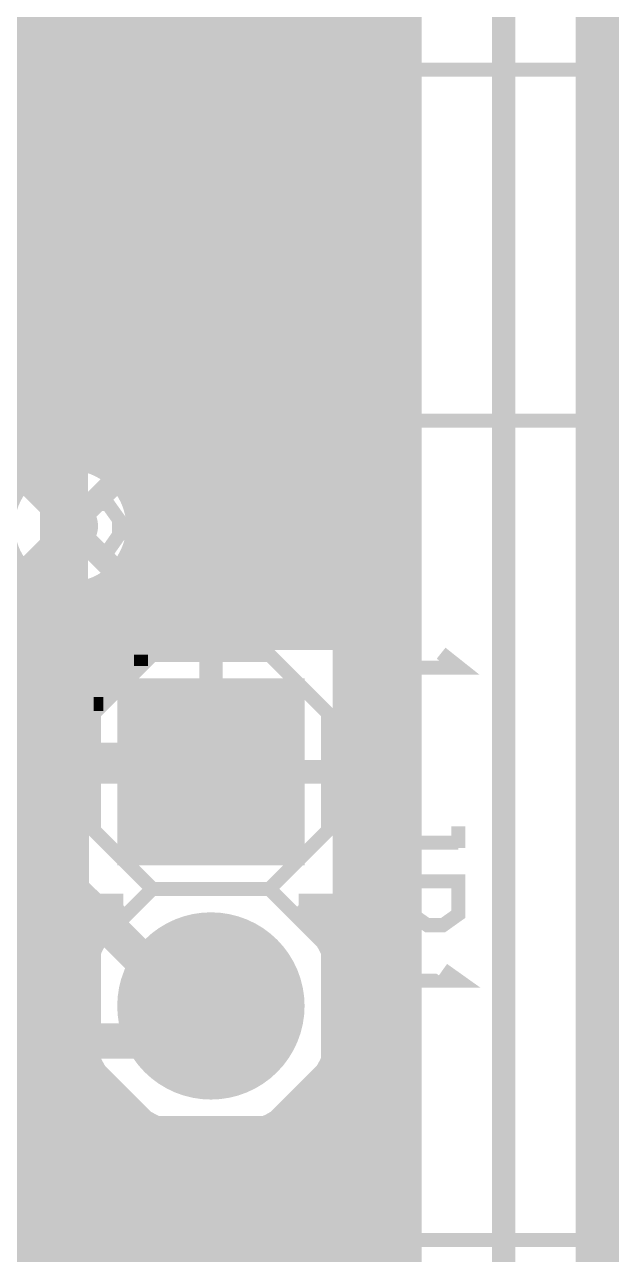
# Model space of a CAD drawing. Extents: x -11 to 221, y -93 to 178.
# Drawn here: x 60.84 to 67.21, y 58.9 to 72.24 of the extents above; entities that cross this region are included whole.
import ezdxf

# ---------------------------------------------------------------- set-up
doc = ezdxf.new("R2010")
doc.units = 0
doc.header["$MEASUREMENT"] = 0
doc.layers.get('0').update_dxf_attribs({"linetype": 'CONTINUOUS'})
for name, color, linetype in [('26-349-0_BOT', 7, 'CONTINUOUS'), ('26-349-0_DRD', 7, 'CONTINUOUS'), ('26-349-0_DRL', 2, 'CONTINUOUS'), ('26-349-0_FAB', 1, 'CONTINUOUS'), ('26-349-0_IN1', 3, 'CONTINUOUS'), ('26-349-0_IN2', 5, 'CONTINUOUS'), ('26-349-0_SMB', 10, 'CONTINUOUS'), ('26-349-0_SMT', 14, 'CONTINUOUS'), ('26-349-0_SPT', 9, 'CONTINUOUS'), ('26-349-0_SST', 12, 'CONTINUOUS'), ('26-349-0_TOP', 11, 'CONTINUOUS'), ('THRUHOLE_TAP', 15, 'CONTINUOUS')]:
    doc.layers.add(name, color=color, linetype=linetype)

# ---------------------------------------------------------------- blocks, each defined once
blk = doc.blocks.new('ROUND_38')
at = {"const_width": 1.016}
blk.add_lwpolyline([(-0.508, 0, 1), (0.508, 0, 1)], format="xyb", close=True, dxfattribs=at)
blk = doc.blocks.new('SQUARE_39')
blk.add_solid([(1.016, 1.016), (1.016, -1.016), (-1.016, 1.016), (-1.016, -1.016)])
blk = doc.blocks.new('ROUND_78')
at = {"const_width": 0.29972}
blk.add_lwpolyline([(-0.14986, 0, 1), (0.14986, 0, 1)], format="xyb", close=True, dxfattribs=at)
blk = doc.blocks.new('ROUND_93')
at = {"const_width": 0.54991}
blk.add_lwpolyline([(-0.274954, 0, 1), (0.274954, 0, 1)], format="xyb", close=True, dxfattribs=at)
blk = doc.blocks.new('ROUND_102')
at = {"const_width": 0.10033}
blk.add_lwpolyline([(-0.050164, 0, 1), (0.050164, 0, 1)], format="xyb", close=True, dxfattribs=at)
blk = doc.blocks.new('ROUND_82')
at = {"const_width": 0.29972}
blk.add_lwpolyline([(-0.14986, 0, 1), (0.14986, 0, 1)], format="xyb", close=True, dxfattribs=at)
blk = doc.blocks.new('RECTANGLE_4')
blk.add_solid([(0.4064, 0.4826), (0.4064, -0.4826), (-0.4064, 0.4826), (-0.4064, -0.4826)])
blk = doc.blocks.new('RECTANGLE_47')
blk.add_solid([(0.508, 0.9017), (0.508, -0.9017), (-0.508, 0.9017), (-0.508, -0.9017)])
blk = doc.blocks.new('RECTANGLE_57')
blk.add_solid([(0.65024, 0.40005), (0.65024, -0.40005), (-0.65024, 0.40005), (-0.65024, -0.40005)])
blk = doc.blocks.new('ROUND_88')
at = {"const_width": 0.10033}
blk.add_lwpolyline([(-0.050164, 0, 1), (0.050164, 0, 1)], format="xyb", close=True, dxfattribs=at)

msp = doc.modelspace()

# ---------------------------------------------------------------- linework, layer by layer
at = {"layer": '26-349-0_BOT', "const_width": 0.381}
for points in [[(81.407, 29.21), (80.8101, 29.21), (62.23, 29.21), (60.706, 30.734), (60.706, 65.151), (59.436, 66.421), (59.436, 104.648), (58.674, 105.41), (58.42, 105.41)], [(61.341, 66.802), (61.341, 62.865), (62.611, 61.595), (62.865, 61.595)]]:
    msp.add_lwpolyline(points, dxfattribs=at)
at = {"layer": '26-349-0_DRD', "const_width": 0.254}
for points in [[(63.0428, 72.3138), (60.5028, 74.8538)], [(63.0428, 72.3138), (60.5028, 74.8538)], [(63.0428, 72.3138), (63.0428, 74.8538)], [(63.0428, 72.3138), (63.0428, 74.8538)], [(62.2554, 73.6346), (62.2554, 71.0946)], [(64.7954, 73.6346), (62.2554, 71.0946)], [(64.7954, 71.0946), (62.2554, 73.6346)], [(64.7954, 71.0946), (64.7954, 73.6346)], [(60.5028, 72.3138), (63.0428, 72.3138)], [(60.5028, 72.3138), (63.0428, 72.3138)], [(62.2554, 71.0946), (64.7954, 71.0946)], [(62.611, 68.072), (60.071, 68.072)], [(62.611, 68.072), (60.071, 65.532)], [(62.611, 65.532), (60.071, 68.072)], [(62.611, 65.532), (62.611, 68.072)], [(60.071, 65.532), (62.611, 65.532)], [(62.23, 64.77), (62.23, 63.5)], [(63.5, 64.77), (62.23, 64.77)], [(63.5, 64.77), (62.23, 63.5)], [(63.5, 63.5), (62.23, 64.77)], [(63.5, 63.5), (63.5, 64.77)], [(62.23, 63.5), (63.5, 63.5)], [(62.23, 62.23), (62.23, 60.96)], [(63.5, 62.23), (62.23, 62.23)], [(63.5, 62.23), (62.23, 60.96)], [(63.5, 60.96), (62.23, 62.23)], [(63.5, 60.96), (63.5, 62.23)], [(62.23, 60.96), (63.5, 60.96)]]:
    msp.add_lwpolyline(points, dxfattribs=at)
at = {"layer": '26-349-0_DRL', "const_width": 2.49936}
msp.add_lwpolyline([(68.072, 52.959), (68.072, 105.283)], dxfattribs=at)
at = {"layer": '26-349-0_FAB', "const_width": 0.254}
msp.add_lwpolyline([(-7.62, 142.24), (-7.62, 102.87), (17.78, 102.87), (17.78, 93.345), (55.88, 93.345), (55.88, 55.245), (48.895, 55.245), (48.895, -6.985), (109.22, -6.985), (109.22, 45.72), (66.04, 45.72), (66.04, 142.875), (33.655, 142.875), (27.94, 148.59), (27.94, 152.4), (11.43, 152.4), (11.43, 142.24), (-7.62, 142.24)], dxfattribs=at)
at = {"layer": '26-349-0_IN1', "const_width": 0.254}
for points in [[(64.4144, 81.16062), (64.4144, 26.289)], [(64.643, 81.01076), (64.643, 33.64738)], [(64.8716, 80.95742), (64.8716, 34.0106)], [(65.024, 80.9625), (65.024, 44.831)], [(62.5856, 78.7654), (62.5856, 65.5828)], [(62.357, 74.83348), (62.357, 65.5828)], [(61.214, 74.41438), (61.214, 70.993)], [(62.1284, 74.45502), (62.1284, 65.5828)], [(61.4426, 74.30262), (61.4426, 67.5259)], [(61.6712, 74.27468), (61.6712, 67.45478)], [(61.8998, 74.3204), (61.8998, 67.27444)], [(62.80404, 72.2376), (61.214, 72.2376)], [(65.024, 72.2376), (64.24422, 72.2376)], [(62.8142, 72.19188), (62.8142, 65.5828)], [(62.88532, 72.009), (61.214, 72.009)], [(65.024, 72.009), (64.16548, 72.009)], [(64.1858, 72.04964), (64.1858, 65.5828)], [(63.0428, 71.81342), (63.0428, 65.5828)], [(63.08598, 71.7804), (61.214, 71.7804)], [(63.2714, 71.6788), (63.2714, 65.5828)], [(63.9572, 71.77278), (63.9572, 65.5828)], [(65.024, 71.7804), (63.96482, 71.7804)], [(65.024, 71.5518), (61.214, 71.5518)], [(63.5, 71.63308), (63.5, 65.5828)], [(63.7286, 71.66102), (63.7286, 65.5828)], [(65.024, 71.3232), (61.214, 71.3232)], [(65.024, 71.0946), (61.214, 71.0946)], [(61.214, 70.993), (61.214, 67.52082)], [(65.024, 70.866), (61.214, 70.866)], [(65.024, 70.6374), (61.214, 70.6374)], [(65.024, 70.4088), (61.214, 70.4088)], [(65.024, 70.1802), (61.214, 70.1802)], [(65.024, 69.9516), (61.214, 69.9516)], [(65.024, 69.723), (61.214, 69.723)], [(65.024, 69.4944), (61.214, 69.4944)], [(65.024, 69.2658), (61.214, 69.2658)], [(65.024, 69.0372), (61.214, 69.0372)], [(65.024, 68.8086), (61.214, 68.8086)], [(65.024, 68.58), (61.214, 68.58)], [(65.024, 68.3514), (61.214, 68.3514)], [(65.024, 68.1228), (61.214, 68.1228)], [(65.024, 67.8942), (61.214, 67.8942)], [(65.024, 67.6656), (61.214, 67.6656)], [(65.024, 67.437), (61.70422, 67.437)], [(65.024, 67.2084), (61.94806, 67.2084)], [(65.024, 66.9798), (62.04966, 66.9798)], [(65.024, 66.7512), (62.06998, 66.7512)], [(65.024, 66.5226), (62.01664, 66.5226)], [(65.024, 66.294), (61.86678, 66.294)], [(61.8998, 66.32956), (61.8998, 65.5828)], [(61.214, 66.08064), (61.214, 26.289)], [(65.024, 66.0654), (61.214, 66.0654)], [(61.4426, 66.0781), (61.4426, 65.5828)], [(61.6712, 66.14922), (61.6712, 65.5828)], [(65.024, 65.8368), (61.214, 65.8368)], [(65.024, 65.6082), (61.214, 65.6082)], [(61.4172, 65.5828), (61.4172, 62.6872)], [(64.3128, 65.5828), (61.4172, 65.5828)], [(64.3128, 65.5828), (64.3128, 62.6872)], [(61.4172, 65.3796), (61.214, 65.3796)], [(65.024, 65.3796), (64.3128, 65.3796)], [(61.4172, 65.151), (61.214, 65.151)], [(65.024, 65.151), (64.3128, 65.151)], [(61.4172, 64.9224), (61.214, 64.9224)], [(65.024, 64.9224), (64.3128, 64.9224)], [(61.4172, 64.6938), (61.214, 64.6938)], [(65.024, 64.6938), (64.3128, 64.6938)], [(61.4172, 64.4652), (61.214, 64.4652)], [(65.024, 64.4652), (64.3128, 64.4652)], [(61.4172, 64.2366), (61.214, 64.2366)], [(65.024, 64.2366), (64.3128, 64.2366)], [(61.4172, 64.008), (61.214, 64.008)], [(65.024, 64.008), (64.3128, 64.008)], [(61.4172, 63.7794), (61.214, 63.7794)], [(65.024, 63.7794), (64.3128, 63.7794)], [(61.4172, 63.5508), (61.214, 63.5508)], [(65.024, 63.5508), (64.3128, 63.5508)], [(61.4172, 63.3222), (61.214, 63.3222)], [(65.024, 63.3222), (64.3128, 63.3222)], [(61.4172, 63.0936), (61.214, 63.0936)], [(65.024, 63.0936), (64.3128, 63.0936)], [(61.4172, 62.865), (61.214, 62.865)], [(65.024, 62.865), (64.3128, 62.865)], [(61.85916, 62.6364), (61.214, 62.6364)], [(61.91504, 62.6872), (61.4172, 62.6872)], [(61.4426, 62.6872), (61.4426, 61.86424)], [(61.6712, 62.6872), (61.6712, 62.41288)], [(64.3128, 62.6872), (63.81496, 62.6872)], [(65.024, 62.6364), (63.87084, 62.6364)], [(63.9572, 62.6872), (63.9572, 62.54496)], [(64.1858, 62.6872), (64.1858, 62.18682)], [(61.66612, 62.4078), (61.214, 62.4078)], [(65.024, 62.4078), (64.06388, 62.4078)], [(61.53912, 62.1792), (61.214, 62.1792)], [(65.024, 62.1792), (64.18834, 62.1792)], [(61.46038, 61.9506), (61.214, 61.9506)], [(65.024, 61.9506), (64.26708, 61.9506)], [(61.42228, 61.722), (61.214, 61.722)], [(65.024, 61.722), (64.30772, 61.722)], [(61.41974, 61.4934), (61.214, 61.4934)], [(65.024, 61.4934), (64.30772, 61.4934)], [(61.4553, 61.2648), (61.214, 61.2648)], [(61.4426, 61.32576), (61.4426, 26.289)], [(65.024, 61.2648), (64.2747, 61.2648)], [(61.52896, 61.0362), (61.214, 61.0362)], [(64.1858, 61.00064), (64.1858, 26.289)], [(65.024, 61.0362), (64.20104, 61.0362)], [(61.65088, 60.8076), (61.214, 60.8076)], [(61.6712, 60.77458), (61.6712, 26.289)], [(65.024, 60.8076), (64.07912, 60.8076)], [(63.9572, 60.64504), (63.9572, 26.289)], [(61.83376, 60.579), (61.214, 60.579)], [(61.8998, 60.5155), (61.8998, 26.289)], [(65.024, 60.579), (63.89624, 60.579)], [(62.12586, 60.3504), (61.214, 60.3504)], [(62.1284, 60.34786), (62.1284, 26.289)], [(65.024, 60.3504), (63.60414, 60.3504)], [(63.7286, 60.43168), (63.7286, 26.289)], [(62.357, 60.23864), (62.357, 26.289)], [(63.2714, 60.20562), (63.2714, 26.289)], [(63.5, 60.29452), (63.5, 26.289)], [(65.024, 60.1218), (61.214, 60.1218)], [(62.5856, 60.17514), (62.5856, 26.289)], [(62.8142, 60.1472), (62.8142, 26.289)], [(63.0428, 60.15736), (63.0428, 26.289)], [(65.024, 59.8932), (61.214, 59.8932)], [(65.024, 59.6646), (61.214, 59.6646)], [(65.024, 59.436), (61.214, 59.436)], [(65.024, 59.2074), (61.214, 59.2074)], [(65.024, 58.9788), (61.214, 58.9788)]]:
    msp.add_lwpolyline(points, dxfattribs=at)
for points in [[(63.5254, 73.09612, 0.4142136), (62.79388, 72.3646)], [(64.25692, 72.3646, 0.4142136), (63.5254, 73.09612)], [(62.79388, 72.3646, 0.4142136), (63.5254, 71.63308)], [(63.5254, 71.63308, 0.4142136), (64.25692, 72.3646)], [(61.341, 67.53352, 0.0437467), (61.21373, 67.52236)], [(62.07252, 66.802, 0.4142136), (61.341, 67.53352)], [(61.341, 66.07048, 0.4142136), (62.07252, 66.802)], [(61.214, 66.08064, 0.0435952), (61.341, 66.06955)], [(61.91504, 62.6872, 0.2170496), (61.41748, 61.595)], [(64.3128, 61.595, 0.2170495), (63.81514, 62.68741)], [(61.4172, 61.595, 0.4142136), (62.865, 60.1472)], [(62.865, 60.1472, 0.4142136), (64.3128, 61.595)]]:
    msp.add_lwpolyline(points, format="xyb", dxfattribs=at)
at = {"layer": '26-349-0_IN2', "const_width": 0.254}
for points in [[(61.0108, 94.234), (61.0108, 67.45478)], [(60.7822, 93.9165), (60.7822, 67.27444)], [(62.611, 78.75016), (62.611, 65.5828)], [(63.5254, 78.87462), (63.5254, 65.5828)], [(62.8396, 78.65872), (62.8396, 65.5828)], [(63.0682, 78.64602), (63.0682, 65.5828)], [(63.2968, 78.70952), (63.2968, 65.5828)], [(63.754, 74.82078), (63.754, 65.5828)], [(63.9826, 74.5744), (63.9826, 65.5828)], [(64.2112, 74.4728), (64.2112, 65.5828)], [(64.4398, 74.45502), (64.4398, 5.461)], [(64.516, 74.46264), (64.516, 44.831)], [(62.3824, 73.17994), (62.3824, 65.5828)], [(61.2394, 73.08342), (61.2394, 67.5259)], [(61.468, 72.91832), (61.468, 67.52082)], [(62.1538, 72.95896), (62.1538, 65.5828)], [(61.6966, 72.85482), (61.6966, 67.44208)], [(61.9252, 72.86752), (61.9252, 67.24142)], [(64.516, 72.2122), (58.70956, 72.2122)], [(64.516, 71.9836), (58.31332, 71.9836)], [(64.516, 71.755), (57.404, 71.755)], [(64.516, 71.5264), (57.404, 71.5264)], [(64.516, 71.2978), (57.404, 71.2978)], [(64.516, 71.0692), (57.404, 71.0692)], [(64.516, 70.8406), (57.404, 70.8406)], [(64.516, 70.612), (57.404, 70.612)], [(64.516, 70.3834), (57.404, 70.3834)], [(64.516, 70.1548), (57.404, 70.1548)], [(64.516, 69.9262), (57.404, 69.9262)], [(64.516, 69.6976), (57.404, 69.6976)], [(64.516, 69.469), (57.404, 69.469)], [(64.516, 69.2404), (57.404, 69.2404)], [(64.516, 69.0118), (57.404, 69.0118)], [(64.516, 68.7832), (57.404, 68.7832)], [(64.516, 68.5546), (57.404, 68.5546)], [(64.516, 68.326), (57.404, 68.326)], [(64.516, 68.0974), (57.404, 68.0974)], [(64.516, 67.8688), (57.404, 67.8688)], [(64.516, 67.6402), (57.404, 67.6402)], [(60.93714, 67.4116), (57.404, 67.4116)], [(64.516, 67.4116), (61.74486, 67.4116)], [(64.516, 67.183), (61.96584, 67.183)], [(64.516, 66.9544), (62.05728, 66.9544)], [(64.516, 66.7258), (62.06744, 66.7258)], [(64.516, 66.4972), (62.00648, 66.4972)], [(61.9252, 66.36258), (61.9252, 65.5828)], [(60.84062, 66.2686), (59.49442, 66.2686)], [(60.7822, 66.32956), (60.7822, 5.461)], [(64.516, 66.2686), (61.84138, 66.2686)], [(61.0108, 66.14922), (61.0108, 5.461)], [(61.2394, 66.0781), (61.2394, 5.461)], [(61.468, 66.08064), (61.468, 65.5828)], [(61.6966, 66.16192), (61.6966, 65.5828)], [(64.516, 66.04), (59.53252, 66.04)], [(64.516, 65.8114), (59.49442, 65.8114)], [(64.516, 65.5828), (59.3725, 65.5828)], [(61.4172, 65.5828), (61.4172, 62.6872)], [(64.3128, 65.5828), (61.4172, 65.5828)], [(62.865, 65.5828), (62.865, 64.135)], [(64.3128, 65.5828), (64.3128, 62.6872)], [(61.4172, 65.3542), (59.055, 65.3542)], [(64.516, 65.3542), (64.3128, 65.3542)], [(61.4172, 65.1256), (57.404, 65.1256)], [(64.516, 65.1256), (64.3128, 65.1256)], [(61.4172, 64.897), (57.404, 64.897)], [(64.516, 64.897), (64.3128, 64.897)], [(61.4172, 64.6684), (57.404, 64.6684)], [(64.516, 64.6684), (64.3128, 64.6684)], [(61.4172, 64.4398), (57.404, 64.4398)], [(64.516, 64.4398), (64.3128, 64.4398)], [(61.4172, 64.2112), (57.404, 64.2112)], [(64.516, 64.2112), (64.3128, 64.2112)], [(61.4172, 64.135), (62.865, 64.135)], [(64.3128, 64.135), (62.865, 64.135)], [(61.4172, 63.9826), (57.404, 63.9826)], [(64.516, 63.9826), (64.3128, 63.9826)], [(61.4172, 63.754), (57.404, 63.754)], [(64.516, 63.754), (64.3128, 63.754)], [(61.4172, 63.5254), (57.404, 63.5254)], [(64.516, 63.5254), (64.3128, 63.5254)], [(61.4172, 63.2968), (57.404, 63.2968)], [(64.516, 63.2968), (64.3128, 63.2968)], [(61.4172, 63.0682), (57.404, 63.0682)], [(64.516, 63.0682), (64.3128, 63.0682)], [(61.4172, 62.8396), (57.404, 62.8396)], [(64.516, 62.8396), (64.3128, 62.8396)], [(61.83376, 62.611), (57.404, 62.611)], [(61.91504, 62.6872), (61.4172, 62.6872)], [(61.468, 62.6872), (61.468, 61.97346)], [(61.6966, 62.6872), (61.6966, 62.44844)], [(64.3128, 62.6872), (63.81496, 62.6872)], [(64.516, 62.611), (63.89624, 62.611)], [(63.9826, 62.6872), (63.9826, 62.51448)], [(64.2112, 62.6872), (64.2112, 62.1284)], [(61.65088, 62.3824), (57.404, 62.3824)], [(64.516, 62.3824), (64.07912, 62.3824)], [(61.52896, 62.1538), (57.404, 62.1538)], [(64.516, 62.1538), (64.20104, 62.1538)], [(61.4553, 61.9252), (57.404, 61.9252)], [(64.516, 61.9252), (64.2747, 61.9252)], [(61.41974, 61.6966), (57.404, 61.6966)], [(64.516, 61.6966), (64.30772, 61.6966)], [(61.42228, 61.468), (57.404, 61.468)], [(64.516, 61.468), (64.30772, 61.468)], [(61.46038, 61.2394), (57.1754, 61.2394)], [(61.468, 61.214), (61.468, 5.461)], [(64.516, 61.2394), (64.26708, 61.2394)], [(61.53912, 61.0108), (56.9468, 61.0108)], [(64.516, 61.0108), (64.18834, 61.0108)], [(64.2112, 61.0616), (64.2112, 5.461)], [(61.66612, 60.7822), (56.7182, 60.7822)], [(61.6966, 60.73902), (61.6966, 5.461)], [(64.516, 60.7822), (64.06388, 60.7822)], [(63.9826, 60.67298), (63.9826, 5.461)], [(61.85916, 60.5536), (56.4896, 60.5536)], [(61.9252, 60.49264), (61.9252, 5.461)], [(64.516, 60.5536), (63.87084, 60.5536)], [(62.1538, 60.33262), (62.1538, 5.461)], [(63.754, 60.452), (63.754, 5.461)], [(62.16904, 60.325), (56.261, 60.325)], [(62.3824, 60.22848), (62.3824, 5.461)], [(63.2968, 60.21324), (63.2968, 5.461)], [(63.5254, 60.30722), (63.5254, 5.461)], [(64.516, 60.325), (63.56096, 60.325)], [(64.516, 60.0964), (56.0324, 60.0964)], [(62.611, 60.17006), (62.611, 5.461)], [(62.8396, 60.1472), (62.8396, 5.461)], [(63.0682, 60.1599), (63.0682, 5.461)], [(64.516, 59.8678), (55.8165, 59.8678)], [(64.516, 59.6392), (55.5752, 59.6392)], [(64.516, 59.4106), (55.3466, 59.4106)], [(64.516, 59.182), (55.118, 59.182)], [(64.516, 58.9534), (59.42838, 58.9534)]]:
    msp.add_lwpolyline(points, dxfattribs=at)
for points in [[(61.341, 67.53352, 0.4142136), (60.60948, 66.802)], [(62.07252, 66.802, 0.4142136), (61.341, 67.53352)], [(60.60948, 66.802, 0.4142136), (61.341, 66.07048)], [(61.341, 66.07048, 0.4142136), (62.07252, 66.802)], [(61.91504, 62.6872, 0.2170496), (61.41748, 61.595)], [(64.3128, 61.595, 0.2170495), (63.81514, 62.68741)], [(61.4172, 61.595, 0.4142136), (62.865, 60.1472)], [(62.865, 60.1472, 0.4142136), (64.3128, 61.595)]]:
    msp.add_lwpolyline(points, format="xyb", dxfattribs=at)
at = {"layer": '26-349-0_SST', "const_width": 0.1524}
for points in [[(61.7855, 71.9455), (58.8645, 71.9455), (58.8645, 70.3072), (61.7855, 70.3072), (61.7855, 71.9455)], [(72.136, 67.945), (64.516, 67.945), (64.516, 71.755), (72.136, 71.755), (72.136, 67.945)], [(64.42456, 70.91934), (64.00292, 70.91934), (63.85306, 70.91934), (63.70066, 70.91934), (63.20028, 70.91934), (63.20028, 71.32066), (63.70066, 71.32066), (63.85306, 71.32066), (64.00292, 71.32066), (64.42456, 71.32066)], [(63.70066, 71.32066), (63.70066, 70.91934)], [(63.85306, 71.32066), (63.85306, 70.91934)], [(64.00292, 71.32066), (64.00292, 70.91934)], [(62.02172, 69.78142), (62.37732, 69.78142), (62.49416, 69.94906), (62.49416, 70.11924), (62.37732, 70.28942), (62.02172, 70.28942), (62.02172, 69.27342)], [(63.27394, 69.78142), (62.91834, 69.78142), (62.85992, 69.94906), (62.85992, 70.11924), (62.91834, 70.28942), (63.27394, 70.28942), (63.33236, 70.11924), (63.33236, 69.94906), (63.09614, 69.27342)], [(62.31636, 69.78142), (62.49416, 69.27342)], [(61.7855, 69.4055), (58.8645, 69.4055), (58.8645, 67.7672), (61.7855, 67.7672), (61.7855, 69.4055)], [(64.42456, 68.37934), (64.00292, 68.37934), (63.85306, 68.37934), (63.70066, 68.37934), (63.20028, 68.37934), (63.20028, 68.78066), (63.70066, 68.78066), (63.85306, 68.78066), (64.00292, 68.78066), (64.42456, 68.78066)], [(63.70066, 68.78066), (63.70066, 68.37934)], [(63.85306, 68.78066), (63.85306, 68.37934)], [(64.00292, 68.78066), (64.00292, 68.37934)], [(61.087, 67.437), (61.087, 64.643), (55.753, 64.643), (55.753, 67.437), (61.087, 67.437)], [(62.46876, 66.02476), (62.46876, 67.04076), (62.34938, 66.87312)], [(61.3918, 66.53276), (61.7474, 66.53276), (61.86678, 66.70294), (61.86678, 66.87312), (61.7474, 67.04076), (61.3918, 67.04076), (61.3918, 66.02476)], [(63.12916, 66.02476), (63.00978, 66.19494), (62.95136, 66.36512), (62.95136, 66.70294), (63.00978, 66.87312), (63.12916, 67.04076), (63.246, 67.04076), (63.36538, 66.87312), (63.4238, 66.70294), (63.4238, 66.36512), (63.36538, 66.19494), (63.246, 66.02476), (63.12916, 66.02476)], [(61.68898, 66.53276), (61.86678, 66.02476)], [(62.5856, 66.02476), (62.34938, 66.02476)], [(62.23, 65.405), (61.595, 64.77)], [(62.23, 65.405), (61.595, 65.405), (61.595, 64.77)], [(63.5, 65.405), (61.595, 65.405), (61.595, 63.5), (62.23, 62.865), (63.5, 62.865), (64.135, 63.5), (64.135, 64.77), (63.5, 65.405)], [(61.6966, 65.405), (61.6966, 64.8716)], [(61.83376, 65.405), (61.83376, 65.00876)], [(61.97092, 65.405), (61.97092, 65.14592)], [(62.10808, 65.405), (62.10808, 65.28308)], [(64.37376, 65.10528), (64.37376, 65.42278)], [(64.37376, 65.2653), (65.55994, 65.2653), (65.36182, 65.42278)], [(62.10808, 65.28308), (61.595, 65.28308)], [(61.97092, 65.14592), (61.595, 65.14592)], [(61.83376, 65.00876), (61.595, 65.00876)], [(61.6966, 64.8716), (61.595, 64.8716)], [(61.341, 60.198), (61.341, 64.262), (56.769, 64.262), (56.769, 62.484), (57.023, 62.23), (56.769, 61.976), (56.769, 60.198), (61.341, 60.198)], [(64.87414, 63.72352), (64.70396, 63.72352), (64.53378, 63.6651), (64.53378, 63.42888), (64.70396, 63.36792), (65.54978, 63.36792)], [(65.54978, 63.3095), (65.54978, 63.54572)], [(65.04178, 62.94628), (65.04178, 62.59068), (65.21196, 62.4713), (65.38214, 62.4713), (65.54978, 62.59068), (65.54978, 62.94628), (64.53378, 62.94628)], [(63.5, 62.865), (64.135, 62.23), (64.135, 60.96), (63.5, 60.325), (62.23, 60.325), (61.595, 60.96), (61.595, 62.23), (62.23, 62.865), (63.5, 62.865)], [(64.53378, 61.75248), (64.53378, 61.9887)], [(64.53378, 61.86932), (65.54978, 61.86932), (65.38214, 61.9887)], [(61.722, 59.817), (61.722, 57.023), (56.388, 57.023), (56.388, 59.817), (61.722, 59.817)], [(63.3476, 59.5122), (63.3476, 59.1058)], [(63.48476, 59.563), (63.48476, 59.055)], [(63.62192, 59.53252), (63.62192, 59.08548)], [(63.72352, 59.43092), (63.27648, 59.43092)], [(63.754, 59.29376), (63.246, 59.29376)], [(63.7032, 59.1566), (63.2968, 59.1566)], [(64.389, 59.055), (72.009, 59.055), (72.009, 55.245), (64.389, 55.245), (64.389, 59.055)], [(64.55918, 58.8137), (64.37376, 58.99912)]]:
    msp.add_lwpolyline(points, dxfattribs=at)
for points in [[(63.5, 59.563, 0.4142136), (63.246, 59.309)], [(63.754, 59.309, 0.4142136), (63.5, 59.563)], [(63.246, 59.309, 0.4142136), (63.5, 59.055)], [(63.5, 59.055, 0.4142136), (63.754, 59.309)]]:
    msp.add_lwpolyline(points, format="xyb", dxfattribs=at)
at = {"layer": '26-349-0_TOP', "const_width": 0.381}
for points in [[(63.5254, 72.3646), (63.5254, 71.12)], [(61.0362, 68.58), (61.0362, 69.1388), (59.6138, 70.5612), (59.6138, 71.12)], [(63.5254, 71.12), (61.0362, 71.12)], [(61.0362, 68.58), (61.341, 68.2752), (61.341, 66.802)], [(63.5254, 68.58), (61.0362, 68.58)], [(60.198, 63.246), (61.214, 64.262), (62.738, 64.262), (62.865, 64.135)], [(62.865, 61.595), (62.484, 61.214), (60.198, 61.214)]]:
    msp.add_lwpolyline(points, dxfattribs=at)

# ---------------------------------------------------------------- block references
at = {"layer": '26-349-0_BOT'}
for name, p in [('ROUND_78', (63.5254, 72.3646)), ('ROUND_78', (61.341, 66.802)), ('SQUARE_39', (62.865, 64.135)), ('ROUND_38', (62.865, 61.595))]:
    msp.add_blockref(name, p, dxfattribs=at)
at = {"layer": '26-349-0_DRL'}
for name, p in [('ROUND_102', (61.341, 66.802)), ('ROUND_93', (62.865, 64.135)), ('ROUND_93', (62.865, 61.595))]:
    msp.add_blockref(name, p, dxfattribs=at)
at = {"layer": '26-349-0_IN1'}
for name, p in [('ROUND_78', (63.5254, 72.3646)), ('ROUND_78', (61.341, 66.802)), ('SQUARE_39', (62.865, 64.135)), ('ROUND_38', (62.865, 61.595))]:
    msp.add_blockref(name, p, dxfattribs=at)
at = {"layer": '26-349-0_IN2'}
for name, p in [('ROUND_78', (63.5254, 72.3646)), ('ROUND_82', (61.341, 66.802)), ('SQUARE_39', (62.865, 64.135)), ('ROUND_38', (62.865, 61.595))]:
    msp.add_blockref(name, p, dxfattribs=at)
at = {"layer": '26-349-0_SMB'}
for name, p in [('SQUARE_39', (62.865, 64.135)), ('ROUND_38', (62.865, 61.595))]:
    msp.add_blockref(name, p, dxfattribs=at)
at = {"layer": '26-349-0_SMT'}
for name, p in [('RECTANGLE_4', (61.0362, 71.12)), ('RECTANGLE_57', (63.5254, 71.12)), ('RECTANGLE_4', (61.0362, 68.58)), ('RECTANGLE_57', (63.5254, 68.58)), ('SQUARE_39', (62.865, 64.135)), ('ROUND_38', (62.865, 61.595)), ('RECTANGLE_47', (60.7314, 58.42))]:
    msp.add_blockref(name, p, dxfattribs=at)
at = {"layer": '26-349-0_SPT'}
for name, p in [('RECTANGLE_4', (61.0362, 71.12)), ('RECTANGLE_57', (63.5254, 71.12)), ('RECTANGLE_4', (61.0362, 68.58)), ('RECTANGLE_57', (63.5254, 68.58)), ('RECTANGLE_47', (60.7314, 58.42))]:
    msp.add_blockref(name, p, dxfattribs=at)
at = {"layer": '26-349-0_TOP'}
for name, p in [('ROUND_78', (63.5254, 72.3646)), ('RECTANGLE_4', (61.0362, 71.12)), ('RECTANGLE_57', (63.5254, 71.12)), ('RECTANGLE_4', (61.0362, 68.58)), ('RECTANGLE_57', (63.5254, 68.58)), ('ROUND_78', (61.341, 66.802)), ('SQUARE_39', (62.865, 64.135)), ('ROUND_38', (62.865, 61.595)), ('RECTANGLE_47', (60.7314, 58.42))]:
    msp.add_blockref(name, p, dxfattribs=at)
at = {"layer": 'THRUHOLE_TAP'}
for name, p in [('ROUND_88', (61.341, 66.802)), ('ROUND_93', (62.865, 64.135)), ('ROUND_93', (62.865, 61.595))]:
    msp.add_blockref(name, p, dxfattribs=at)

doc.saveas('drawing.dxf')
